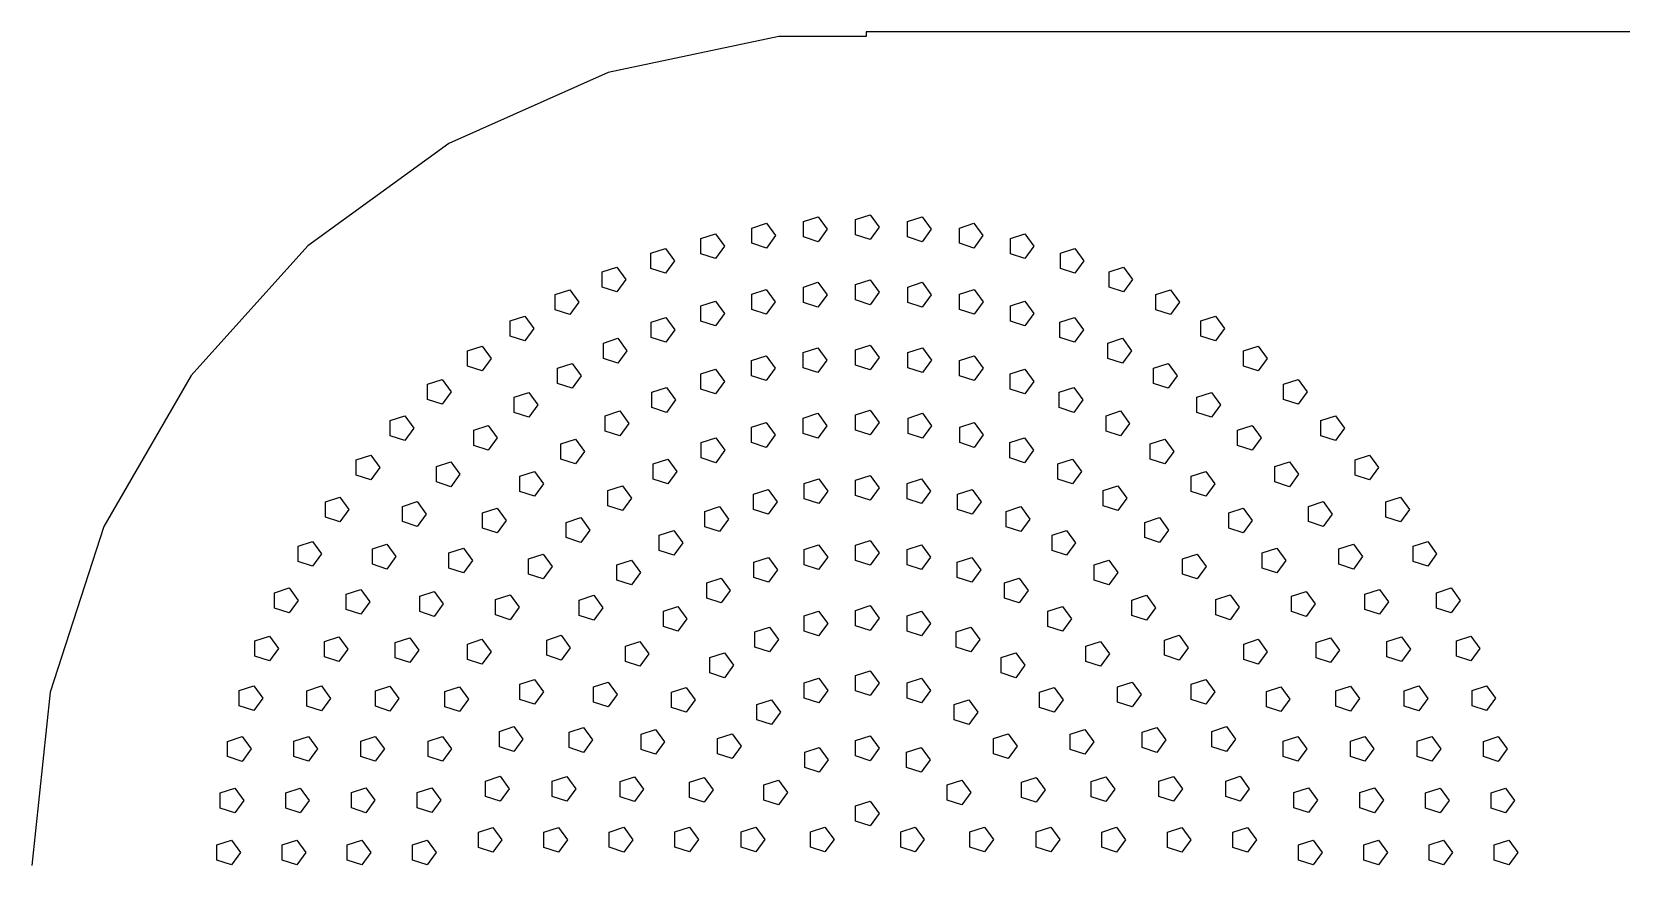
# Model space of a CAD drawing. Header units: metres. Extents: x -86 to 563, y 0 to 788.
# Drawn here: x 0 to 121.9, y 324 to 388 of the extents above; entities that cross this region are included whole.
import ezdxf

# ---------------------------------------------------------------- set-up
doc = ezdxf.new("R2010")
doc.units = ezdxf.units.M

msp = doc.modelspace()

# ---------------------------------------------------------------- linework, layer by layer
for p, q in [((267, 388), (64, 388)), ((64, 388), (64, 387.649)), ((57.3102, 387.649), (44.2229, 384.868)), ((64, 387.649), (57.3102, 387.649)), ((44.2229, 384.868), (32, 379.426)), ((32, 379.426), (21.1756, 371.561)), ((55.2297, 372.937), (56.3477, 373.3)), ((56.3477, 373.3), (57.0387, 372.349)), ((59.197, 373.425), (60.3151, 373.788)), ((59.197, 372.249), (59.197, 373.425)), ((60.3151, 373.788), (61.0061, 372.837)), ((63.191, 373.588), (64.309, 373.951)), ((63.191, 372.412), (63.191, 373.588)), ((64.309, 373.951), (65, 373)), ((67.1849, 373.425), (68.303, 373.788)), ((67.1849, 372.249), (67.1849, 373.425)), ((68.303, 373.788), (68.9939, 372.837)), ((71.1523, 372.937), (72.2703, 373.3)), ((72.2703, 373.3), (72.9613, 372.349)), ((51.3153, 372.127), (52.4333, 372.49)), ((51.3153, 370.951), (51.3153, 372.127)), ((52.4333, 372.49), (53.1243, 371.539)), ((55.2297, 371.761), (55.2297, 372.937)), ((57.0387, 372.349), (56.3477, 371.398)), ((60.3151, 371.886), (59.197, 372.249)), ((61.0061, 372.837), (60.3151, 371.886)), ((64.309, 372.049), (63.191, 372.412)), ((65, 373), (64.309, 372.049)), ((68.303, 371.886), (67.1849, 372.249)), ((68.9939, 372.837), (68.303, 371.886)), ((71.1523, 371.761), (71.1523, 372.937)), ((72.9613, 372.349), (72.2703, 371.398)), ((75.0667, 372.127), (76.1847, 372.49)), ((75.0667, 370.951), (75.0667, 372.127)), ((76.1847, 372.49), (76.8757, 371.539)), ((21.1756, 371.561), (12.2229, 361.618)), ((47.4799, 371.001), (48.5979, 371.364)), ((47.4799, 369.825), (47.4799, 371.001)), ((48.5979, 371.364), (49.2889, 370.413)), ((52.4333, 370.588), (51.3153, 370.951)), ((53.1243, 371.539), (52.4333, 370.588)), ((56.3477, 371.398), (55.2297, 371.761)), ((72.2703, 371.398), (71.1523, 371.761)), ((76.1847, 370.588), (75.0667, 370.951)), ((76.8757, 371.539), (76.1847, 370.588)), ((78.9021, 371.001), (80.0201, 371.364)), ((78.9021, 369.825), (78.9021, 371.001)), ((80.0201, 371.364), (80.7111, 370.413)), ((43.7491, 369.566), (44.8671, 369.929)), ((43.7491, 368.39), (43.7491, 369.566)), ((44.8671, 369.929), (45.5581, 368.978)), ((48.5979, 369.462), (47.4799, 369.825)), ((49.2889, 370.413), (48.5979, 369.462)), ((80.0201, 369.462), (78.9021, 369.825)), ((80.7111, 370.413), (80.0201, 369.462)), ((82.6329, 369.566), (83.7509, 369.929)), ((82.6329, 368.39), (82.6329, 369.566)), ((83.7509, 369.929), (84.4419, 368.978)), ((44.8671, 368.027), (43.7491, 368.39)), ((45.5581, 368.978), (44.8671, 368.027)), ((55.2219, 367.86), (56.3399, 368.223)), ((56.3399, 368.223), (57.0309, 367.272)), ((59.1898, 368.405), (60.3079, 368.769)), ((59.1898, 367.23), (59.1898, 368.405)), ((60.3079, 368.769), (60.9989, 367.818)), ((63.191, 368.588), (64.309, 368.951)), ((63.191, 367.412), (63.191, 368.588)), ((64.309, 368.951), (65, 368)), ((67.1921, 368.405), (68.3102, 368.769)), ((67.1921, 367.23), (67.1921, 368.405)), ((68.3102, 368.769), (69.0011, 367.818)), ((71.1601, 367.86), (72.2781, 368.223)), ((72.2781, 368.223), (72.9691, 367.272)), ((83.7509, 368.027), (82.6329, 368.39)), ((84.4419, 368.978), (83.7509, 368.027)), ((40.1477, 367.831), (41.2657, 368.195)), ((40.1477, 366.656), (40.1477, 367.831)), ((41.2657, 368.195), (41.9567, 367.244)), ((41.9567, 367.244), (41.2657, 366.292)), ((51.3199, 366.956), (52.438, 367.319)), ((52.438, 367.319), (53.129, 366.368)), ((55.2219, 366.685), (55.2219, 367.86)), ((57.0309, 367.272), (56.3399, 366.321)), ((60.3079, 366.867), (59.1898, 367.23)), ((60.9989, 367.818), (60.3079, 366.867)), ((64.309, 367.049), (63.191, 367.412)), ((65, 368), (64.309, 367.049)), ((68.3102, 366.867), (67.1921, 367.23)), ((69.0011, 367.818), (68.3102, 366.867)), ((71.1601, 366.685), (71.1601, 367.86)), ((72.9691, 367.272), (72.2781, 366.321)), ((75.062, 366.956), (76.1801, 367.319)), ((76.1801, 367.319), (76.871, 366.368)), ((86.2343, 367.831), (87.3523, 368.195)), ((86.2343, 366.656), (86.2343, 367.831)), ((87.3523, 368.195), (88.0433, 367.244)), ((88.0433, 367.244), (87.3523, 366.292)), ((36.6996, 365.809), (37.8176, 366.172)), ((36.6996, 364.634), (36.6996, 365.809)), ((37.8176, 366.172), (38.5086, 365.221)), ((41.2657, 366.292), (40.1477, 366.656)), ((47.5164, 365.701), (48.6344, 366.064)), ((48.6344, 366.064), (49.3254, 365.113)), ((51.3199, 365.781), (51.3199, 366.956)), ((52.438, 365.417), (51.3199, 365.781)), ((53.129, 366.368), (52.438, 365.417)), ((56.3399, 366.321), (55.2219, 366.685)), ((72.2781, 366.321), (71.1601, 366.685)), ((75.062, 365.781), (75.062, 366.956)), ((76.1801, 365.417), (75.062, 365.781)), ((76.871, 366.368), (76.1801, 365.417)), ((78.8656, 365.701), (79.9836, 366.064)), ((79.9836, 366.064), (80.6746, 365.113)), ((87.3523, 366.292), (86.2343, 366.656)), ((89.6824, 365.809), (90.8004, 366.172)), ((89.6824, 364.634), (89.6824, 365.809)), ((90.8004, 366.172), (91.4914, 365.221)), ((37.8176, 364.27), (36.6996, 364.634)), ((38.5086, 365.221), (37.8176, 364.27)), ((47.5164, 364.526), (47.5164, 365.701)), ((49.3254, 365.113), (48.6344, 364.162)), ((78.8656, 364.526), (78.8656, 365.701)), ((80.6746, 365.113), (79.9836, 364.162)), ((90.8004, 364.27), (89.6824, 364.634)), ((91.4914, 365.221), (90.8004, 364.27)), ((33.4278, 363.513), (34.5458, 363.876)), ((33.4278, 362.337), (33.4278, 363.513)), ((34.5458, 363.876), (35.2368, 362.925)), ((43.8427, 364.105), (44.9607, 364.469)), ((43.8427, 362.93), (43.8427, 364.105)), ((44.9607, 364.469), (45.6517, 363.518)), ((45.6517, 363.518), (44.9607, 362.567)), ((48.6344, 364.162), (47.5164, 364.526)), ((59.181, 363.381), (60.299, 363.744)), ((59.181, 362.206), (59.181, 363.381)), ((60.299, 363.744), (60.99, 362.793)), ((63.191, 363.588), (64.309, 363.951)), ((63.191, 362.412), (63.191, 363.588)), ((64.309, 363.951), (65, 363)), ((67.201, 363.381), (68.319, 363.744)), ((67.201, 362.206), (67.201, 363.381)), ((68.319, 363.744), (69.01, 362.793)), ((79.9836, 364.162), (78.8656, 364.526)), ((82.5393, 364.105), (83.6573, 364.469)), ((82.5393, 362.93), (82.5393, 364.105)), ((83.6573, 364.469), (84.3483, 363.518)), ((84.3483, 363.518), (83.6573, 362.567)), ((92.9542, 363.513), (94.0722, 363.876)), ((92.9542, 362.337), (92.9542, 363.513)), ((94.0722, 363.876), (94.7632, 362.925)), ((34.5458, 361.974), (33.4278, 362.337)), ((35.2368, 362.925), (34.5458, 361.974)), ((40.3293, 362.182), (41.4473, 362.546)), ((40.3293, 361.007), (40.3293, 362.182)), ((41.4473, 362.546), (42.1383, 361.594)), ((44.9607, 362.567), (43.8427, 362.93)), ((51.3305, 361.741), (52.4485, 362.104)), ((52.4485, 362.104), (53.1395, 361.153)), ((55.2135, 362.763), (56.3315, 363.126)), ((55.2135, 361.588), (55.2135, 362.763)), ((56.3315, 363.126), (57.0225, 362.175)), ((57.0225, 362.175), (56.3315, 361.224)), ((60.299, 361.842), (59.181, 362.206)), ((60.99, 362.793), (60.299, 361.842)), ((64.309, 362.049), (63.191, 362.412)), ((65, 363), (64.309, 362.049)), ((68.319, 361.842), (67.201, 362.206)), ((69.01, 362.793), (68.319, 361.842)), ((71.1685, 362.763), (72.2865, 363.126)), ((71.1685, 361.588), (71.1685, 362.763)), ((72.2865, 363.126), (72.9775, 362.175)), ((72.9775, 362.175), (72.2865, 361.224)), ((75.0515, 361.741), (76.1695, 362.104)), ((76.1695, 362.104), (76.8605, 361.153)), ((83.6573, 362.567), (82.5393, 362.93)), ((86.0527, 362.182), (87.1707, 362.546)), ((86.0527, 361.007), (86.0527, 362.182)), ((87.1707, 362.546), (87.8617, 361.594)), ((94.0722, 361.974), (92.9542, 362.337)), ((94.7632, 362.925), (94.0722, 361.974)), ((12.2229, 361.618), (5.5331, 350.031)), ((30.3541, 360.957), (31.4721, 361.321)), ((30.3541, 359.782), (30.3541, 360.957)), ((31.4721, 361.321), (32.1631, 360.369)), ((41.4473, 360.643), (40.3293, 361.007)), ((42.1383, 361.594), (41.4473, 360.643)), ((51.3305, 360.565), (51.3305, 361.741)), ((53.1395, 361.153), (52.4485, 360.202)), ((56.3315, 361.224), (55.2135, 361.588)), ((72.2865, 361.224), (71.1685, 361.588)), ((75.0515, 360.565), (75.0515, 361.741)), ((76.8605, 361.153), (76.1695, 360.202)), ((87.1707, 360.643), (86.0527, 361.007)), ((87.8617, 361.594), (87.1707, 360.643)), ((96.0279, 360.957), (97.1459, 361.321)), ((96.0279, 359.782), (96.0279, 360.957)), ((97.1459, 361.321), (97.8369, 360.369)), ((31.4721, 359.418), (30.3541, 359.782)), ((32.1631, 360.369), (31.4721, 359.418)), ((37.0054, 359.948), (38.1234, 360.311)), ((37.0054, 358.772), (37.0054, 359.948)), ((38.1234, 360.311), (38.8144, 359.36)), ((47.5733, 360.324), (48.6913, 360.687)), ((47.5733, 359.149), (47.5733, 360.324)), ((48.6913, 360.687), (49.3823, 359.736)), ((49.3823, 359.736), (48.6913, 358.785)), ((52.4485, 360.202), (51.3305, 360.565)), ((76.1695, 360.202), (75.0515, 360.565)), ((78.8087, 360.324), (79.9267, 360.687)), ((78.8087, 359.149), (78.8087, 360.324)), ((79.9267, 360.687), (80.6177, 359.736)), ((80.6177, 359.736), (79.9267, 358.785)), ((89.3766, 359.948), (90.4946, 360.311)), ((89.3766, 358.772), (89.3766, 359.948)), ((90.4946, 360.311), (91.1856, 359.36)), ((97.1459, 359.418), (96.0279, 359.782)), ((97.8369, 360.369), (97.1459, 359.418)), ((27.4989, 358.16), (28.6169, 358.523)), ((28.6169, 358.523), (29.3079, 357.572)), ((38.1234, 358.409), (37.0054, 358.772)), ((38.8144, 359.36), (38.1234, 358.409)), ((43.9816, 358.529), (45.0997, 358.892)), ((43.9816, 357.353), (43.9816, 358.529)), ((45.0997, 358.892), (45.7906, 357.941)), ((48.6913, 358.785), (47.5733, 359.149)), ((59.1697, 358.349), (60.2877, 358.712)), ((60.2877, 358.712), (60.9787, 357.761)), ((63.191, 358.588), (64.309, 358.951)), ((63.191, 357.412), (63.191, 358.588)), ((64.309, 358.951), (65, 358)), ((67.2123, 358.349), (68.3303, 358.712)), ((68.3303, 358.712), (69.0213, 357.761)), ((79.9267, 358.785), (78.8087, 359.149)), ((82.4003, 358.529), (83.5184, 358.892)), ((82.4003, 357.353), (82.4003, 358.529)), ((83.5184, 358.892), (84.2094, 357.941)), ((90.4946, 358.409), (89.3766, 358.772)), ((91.1856, 359.36), (90.4946, 358.409)), ((98.8831, 358.16), (100.001, 358.523)), ((100.001, 358.523), (100.692, 357.572)), ((27.4989, 356.984), (27.4989, 358.16)), ((29.3079, 357.572), (28.6169, 356.621)), ((33.8984, 357.42), (35.0165, 357.783)), ((33.8984, 356.244), (33.8984, 357.42)), ((35.0165, 357.783), (35.7074, 356.832)), ((45.0997, 356.99), (43.9816, 357.353)), ((45.7906, 357.941), (45.0997, 356.99)), ((55.2049, 357.637), (56.3229, 358)), ((55.2049, 356.461), (55.2049, 357.637)), ((56.3229, 358), (57.0139, 357.049)), ((59.1697, 357.174), (59.1697, 358.349)), ((60.9787, 357.761), (60.2877, 356.81)), ((64.309, 357.049), (63.191, 357.412)), ((65, 358), (64.309, 357.049)), ((67.2123, 357.174), (67.2123, 358.349)), ((69.0213, 357.761), (68.3303, 356.81)), ((71.1771, 357.637), (72.2951, 358)), ((71.1771, 356.461), (71.1771, 357.637)), ((72.2951, 358), (72.9861, 357.049)), ((83.5184, 356.99), (82.4003, 357.353)), ((84.2094, 357.941), (83.5184, 356.99)), ((92.4835, 357.42), (93.6016, 357.783)), ((92.4835, 356.244), (92.4835, 357.42)), ((93.6016, 357.783), (94.2926, 356.832)), ((98.8831, 356.984), (98.8831, 358.16)), ((100.692, 357.572), (100.001, 356.621)), ((28.6169, 356.621), (27.4989, 356.984)), ((35.0165, 355.881), (33.8984, 356.244)), ((35.7074, 356.832), (35.0165, 355.881)), ((40.5936, 356.374), (41.7116, 356.737)), ((40.5936, 355.198), (40.5936, 356.374)), ((41.7116, 356.737), (42.4026, 355.786)), ((51.3521, 356.46), (52.4702, 356.823)), ((51.3521, 355.284), (51.3521, 356.46)), ((52.4702, 356.823), (53.1611, 355.872)), ((56.3229, 356.098), (55.2049, 356.461)), ((57.0139, 357.049), (56.3229, 356.098)), ((60.2877, 356.81), (59.1697, 357.174)), ((68.3303, 356.81), (67.2123, 357.174)), ((72.2951, 356.098), (71.1771, 356.461)), ((72.9861, 357.049), (72.2951, 356.098)), ((75.0298, 356.46), (76.1479, 356.823)), ((75.0298, 355.284), (75.0298, 356.46)), ((76.1479, 356.823), (76.8389, 355.872)), ((85.7884, 356.374), (86.9064, 356.737)), ((85.7884, 355.198), (85.7884, 356.374)), ((86.9064, 356.737), (87.5974, 355.786)), ((93.6016, 355.881), (92.4835, 356.244)), ((94.2926, 356.832), (93.6016, 355.881)), ((100.001, 356.621), (98.8831, 356.984)), ((24.8812, 355.139), (25.9993, 355.502)), ((24.8812, 353.963), (24.8812, 355.139)), ((25.9993, 355.502), (26.6903, 354.551)), ((31.0342, 354.62), (32.1522, 354.983)), ((32.1522, 354.983), (32.8432, 354.032)), ((41.7116, 354.835), (40.5936, 355.198)), ((42.4026, 355.786), (41.7116, 354.835)), ((47.6656, 354.836), (48.7836, 355.199)), ((47.6656, 353.661), (47.6656, 354.836)), ((48.7836, 355.199), (49.4746, 354.248)), ((52.4702, 354.921), (51.3521, 355.284)), ((53.1611, 355.872), (52.4702, 354.921)), ((76.1479, 354.921), (75.0298, 355.284)), ((76.8389, 355.872), (76.1479, 354.921)), ((78.7164, 354.836), (79.8344, 355.199)), ((78.7164, 353.661), (78.7164, 354.836)), ((79.8344, 355.199), (80.5254, 354.248)), ((86.9064, 354.835), (85.7884, 355.198)), ((87.5974, 355.786), (86.9064, 354.835)), ((95.3478, 354.62), (96.4658, 354.983)), ((96.4658, 354.983), (97.1568, 354.032)), ((101.501, 355.139), (102.619, 355.502)), ((101.501, 353.963), (101.501, 355.139)), ((102.619, 355.502), (103.31, 354.551)), ((25.9993, 353.6), (24.8812, 353.963)), ((26.6903, 354.551), (25.9993, 353.6)), ((31.0342, 353.445), (31.0342, 354.62)), ((32.8432, 354.032), (32.1522, 353.081)), ((37.4451, 353.882), (38.5631, 354.245)), ((37.4451, 352.706), (37.4451, 353.882)), ((38.5631, 354.245), (39.2541, 353.294)), ((48.7836, 353.297), (47.6656, 353.661)), ((49.4746, 354.248), (48.7836, 353.297)), ((59.2422, 353.318), (60.3602, 353.681)), ((60.3602, 353.681), (61.0512, 352.73)), ((63.191, 353.588), (64.309, 353.951)), ((63.191, 352.412), (63.191, 353.588)), ((64.309, 353.951), (65, 353)), ((67.1398, 353.318), (68.2578, 353.681)), ((68.2578, 353.681), (68.9488, 352.73)), ((79.8344, 353.297), (78.7164, 353.661)), ((80.5254, 354.248), (79.8344, 353.297)), ((88.9369, 353.882), (90.0549, 354.245)), ((88.9369, 352.706), (88.9369, 353.882)), ((90.0549, 354.245), (90.7459, 353.294)), ((95.3478, 353.445), (95.3478, 354.62)), ((97.1568, 354.032), (96.4658, 353.081)), ((102.619, 353.6), (101.501, 353.963)), ((103.31, 354.551), (102.619, 353.6)), ((32.1522, 353.081), (31.0342, 353.445)), ((38.5631, 352.343), (37.4451, 352.706)), ((39.2541, 353.294), (38.5631, 352.343)), ((44.197, 352.788), (45.315, 353.151)), ((44.197, 351.612), (44.197, 352.788)), ((45.315, 353.151), (46.006, 352.2)), ((55.3669, 352.512), (56.4849, 352.876)), ((55.3669, 351.337), (55.3669, 352.512)), ((56.4849, 352.876), (57.1759, 351.925)), ((59.2422, 352.142), (59.2422, 353.318)), ((61.0512, 352.73), (60.3602, 351.779)), ((64.309, 352.049), (63.191, 352.412)), ((65, 353), (64.309, 352.049)), ((67.1398, 352.142), (67.1398, 353.318)), ((68.9488, 352.73), (68.2578, 351.779)), ((71.0151, 352.512), (72.1331, 352.876)), ((71.0151, 351.337), (71.0151, 352.512)), ((72.1331, 352.876), (72.8241, 351.925)), ((82.185, 352.788), (83.303, 353.151)), ((82.185, 351.612), (82.185, 352.788)), ((83.303, 353.151), (83.994, 352.2)), ((90.0549, 352.343), (88.9369, 352.706)), ((90.7459, 353.294), (90.0549, 352.343)), ((96.4658, 353.081), (95.3478, 353.445)), ((22.5185, 351.915), (23.6366, 352.278)), ((22.5185, 350.739), (22.5185, 351.915)), ((23.6366, 352.278), (24.3275, 351.327)), ((24.3275, 351.327), (23.6366, 350.376)), ((28.4364, 351.572), (29.5545, 351.935)), ((28.4364, 350.396), (28.4364, 351.572)), ((29.5545, 351.935), (30.2455, 350.984)), ((34.5695, 351.079), (35.6875, 351.443)), ((35.6875, 351.443), (36.3785, 350.492)), ((45.315, 351.249), (44.197, 351.612)), ((46.006, 352.2), (45.315, 351.249)), ((51.6374, 351.187), (52.7554, 351.55)), ((51.6374, 350.011), (51.6374, 351.187)), ((52.7554, 351.55), (53.4464, 350.599)), ((56.4849, 350.974), (55.3669, 351.337)), ((57.1759, 351.925), (56.4849, 350.974)), ((60.3602, 351.779), (59.2422, 352.142)), ((68.2578, 351.779), (67.1398, 352.142)), ((72.1331, 350.974), (71.0151, 351.337)), ((72.8241, 351.925), (72.1331, 350.974)), ((74.7446, 351.187), (75.8626, 351.55)), ((74.7446, 350.011), (74.7446, 351.187)), ((75.8626, 351.55), (76.5536, 350.599)), ((83.303, 351.249), (82.185, 351.612)), ((83.994, 352.2), (83.303, 351.249)), ((91.8125, 351.079), (92.9305, 351.443)), ((92.9305, 351.443), (93.6215, 350.492)), ((97.9455, 351.572), (99.0636, 351.935)), ((97.9455, 350.396), (97.9455, 351.572)), ((99.0636, 351.935), (99.7545, 350.984)), ((103.863, 351.915), (104.981, 352.278)), ((103.863, 350.739), (103.863, 351.915)), ((104.981, 352.278), (105.672, 351.327)), ((105.672, 351.327), (104.981, 350.376)), ((5.5331, 350.031), (1.3986, 337.306)), ((23.6366, 350.376), (22.5185, 350.739)), ((29.5545, 350.033), (28.4364, 350.396)), ((30.2455, 350.984), (29.5545, 350.033)), ((34.5695, 349.904), (34.5695, 351.079)), ((36.3785, 350.492), (35.6875, 349.541)), ((40.995, 350.343), (42.1131, 350.706)), ((40.995, 349.168), (40.995, 350.343)), ((42.1131, 350.706), (42.8041, 349.755)), ((52.7554, 349.648), (51.6374, 350.011)), ((53.4464, 350.599), (52.7554, 349.648)), ((75.8626, 349.648), (74.7446, 350.011)), ((76.5536, 350.599), (75.8626, 349.648)), ((85.3869, 350.343), (86.505, 350.706)), ((85.3869, 349.168), (85.3869, 350.343)), ((86.505, 350.706), (87.1959, 349.755)), ((91.8125, 349.904), (91.8125, 351.079)), ((93.6215, 350.492), (92.9305, 349.541)), ((99.0636, 350.033), (97.9455, 350.396)), ((99.7545, 350.984), (99.0636, 350.033)), ((104.981, 350.376), (103.863, 350.739)), ((20.4265, 348.508), (21.5445, 348.872)), ((21.5445, 348.872), (22.2355, 347.921)), ((35.6875, 349.541), (34.5695, 349.904)), ((42.1131, 348.804), (40.995, 349.168)), ((42.8041, 349.755), (42.1131, 348.804)), ((48.1231, 349.366), (49.2411, 349.729)), ((48.1231, 348.19), (48.1231, 349.366)), ((49.2411, 349.729), (49.9321, 348.778)), ((49.9321, 348.778), (49.2411, 347.827)), ((63.191, 348.588), (64.309, 348.951)), ((64.309, 348.951), (65, 348)), ((78.2589, 349.366), (79.3769, 349.729)), ((78.2589, 348.19), (78.2589, 349.366)), ((79.3769, 349.729), (80.0679, 348.778)), ((80.0679, 348.778), (79.3769, 347.827)), ((86.505, 348.804), (85.3869, 349.168)), ((87.1959, 349.755), (86.505, 348.804)), ((92.9305, 349.541), (91.8125, 349.904)), ((105.955, 348.508), (107.074, 348.872)), ((107.074, 348.872), (107.764, 347.921)), ((20.4265, 347.333), (20.4265, 348.508)), ((22.2355, 347.921), (21.5445, 346.97)), ((26.1267, 348.299), (27.2447, 348.663)), ((26.1267, 347.124), (26.1267, 348.299)), ((27.2447, 348.663), (27.9357, 347.712)), ((27.9357, 347.712), (27.2447, 346.76)), ((31.9973, 347.996), (33.1153, 348.359)), ((31.9973, 346.821), (31.9973, 347.996)), ((33.1153, 348.359), (33.8063, 347.408)), ((38.1047, 347.537), (39.2227, 347.9)), ((38.1047, 346.362), (38.1047, 347.537)), ((39.2227, 347.9), (39.9137, 346.949)), ((49.2411, 347.827), (48.1231, 348.19)), ((55.3982, 347.287), (56.5162, 347.651)), ((56.5162, 347.651), (57.2072, 346.7)), ((59.2407, 348.26), (60.3587, 348.624)), ((59.2407, 347.085), (59.2407, 348.26)), ((60.3587, 348.624), (61.0497, 347.673)), ((61.0497, 347.673), (60.3587, 346.722)), ((63.191, 347.412), (63.191, 348.588)), ((65, 348), (64.309, 347.049)), ((67.1413, 348.26), (68.2593, 348.624)), ((67.1413, 347.085), (67.1413, 348.26)), ((68.2593, 348.624), (68.9503, 347.673)), ((68.9503, 347.673), (68.2593, 346.722)), ((70.9838, 347.287), (72.1018, 347.651)), ((72.1018, 347.651), (72.7928, 346.7)), ((79.3769, 347.827), (78.2589, 348.19)), ((88.2773, 347.537), (89.3953, 347.9)), ((88.2773, 346.362), (88.2773, 347.537)), ((89.3953, 347.9), (90.0863, 346.949)), ((94.3847, 347.996), (95.5027, 348.359)), ((94.3847, 346.821), (94.3847, 347.996)), ((95.5027, 348.359), (96.1937, 347.408)), ((100.255, 348.299), (101.373, 348.663)), ((100.255, 347.124), (100.255, 348.299)), ((101.373, 348.663), (102.064, 347.712)), ((102.064, 347.712), (101.373, 346.76)), ((105.955, 347.333), (105.955, 348.508)), ((107.764, 347.921), (107.074, 346.97)), ((21.5445, 346.97), (20.4265, 347.333)), ((27.2447, 346.76), (26.1267, 347.124)), ((33.1153, 346.457), (31.9973, 346.821)), ((33.8063, 347.408), (33.1153, 346.457)), ((39.2227, 345.998), (38.1047, 346.362)), ((39.9137, 346.949), (39.2227, 345.998)), ((44.8894, 347.083), (46.0075, 347.447)), ((44.8894, 345.908), (44.8894, 347.083)), ((46.0075, 347.447), (46.6985, 346.496)), ((46.6985, 346.496), (46.0075, 345.545)), ((55.3982, 346.112), (55.3982, 347.287)), ((57.2072, 346.7), (56.5162, 345.749)), ((60.3587, 346.722), (59.2407, 347.085)), ((64.309, 347.049), (63.191, 347.412)), ((68.2593, 346.722), (67.1413, 347.085)), ((70.9838, 346.112), (70.9838, 347.287)), ((72.7928, 346.7), (72.1018, 345.749)), ((81.4925, 347.083), (82.6106, 347.447)), ((81.4925, 345.908), (81.4925, 347.083)), ((82.6106, 347.447), (83.3015, 346.496)), ((83.3015, 346.496), (82.6106, 345.545)), ((89.3953, 345.998), (88.2773, 346.362)), ((90.0863, 346.949), (89.3953, 345.998)), ((95.5027, 346.457), (94.3847, 346.821)), ((96.1937, 347.408), (95.5027, 346.457)), ((101.373, 346.76), (100.255, 347.124)), ((107.074, 346.97), (105.955, 347.333)), ((18.619, 344.943), (19.7371, 345.306)), ((19.7371, 345.306), (20.428, 344.355)), ((24.124, 344.831), (25.2421, 345.194)), ((25.2421, 345.194), (25.9331, 344.243)), ((46.0075, 345.545), (44.8894, 345.908)), ((51.7682, 345.695), (52.8863, 346.058)), ((51.7682, 344.52), (51.7682, 345.695)), ((52.8863, 346.058), (53.5773, 345.107)), ((53.5773, 345.107), (52.8863, 344.156)), ((56.5162, 345.749), (55.3982, 346.112)), ((72.1018, 345.749), (70.9838, 346.112)), ((74.6137, 345.695), (75.7318, 346.058)), ((74.6137, 344.52), (74.6137, 345.695)), ((75.7318, 346.058), (76.4227, 345.107)), ((76.4227, 345.107), (75.7318, 344.156)), ((82.6106, 345.545), (81.4925, 345.908)), ((102.258, 344.831), (103.376, 345.194)), ((103.376, 345.194), (104.067, 344.243)), ((107.763, 344.943), (108.881, 345.306)), ((108.881, 345.306), (109.572, 344.355)), ((18.619, 343.768), (18.619, 344.943)), ((20.428, 344.355), (19.7371, 343.404)), ((24.124, 343.655), (24.124, 344.831)), ((25.9331, 344.243), (25.2421, 343.292)), ((29.7557, 344.665), (30.8737, 345.028)), ((29.7557, 343.489), (29.7557, 344.665)), ((30.8737, 345.028), (31.5647, 344.077)), ((31.5647, 344.077), (30.8737, 343.126)), ((35.5664, 344.409), (36.6845, 344.772)), ((35.5664, 343.234), (35.5664, 344.409)), ((36.6845, 344.772), (37.3755, 343.821)), ((37.3755, 343.821), (36.6845, 342.87)), ((41.9967, 344.382), (43.1148, 344.745)), ((41.9967, 343.206), (41.9967, 344.382)), ((43.1148, 344.745), (43.8058, 343.794)), ((48.4499, 343.527), (49.5679, 343.89)), ((49.5679, 343.89), (50.2589, 342.939)), ((52.8863, 344.156), (51.7682, 344.52)), ((63.191, 343.588), (64.309, 343.951)), ((64.309, 343.951), (65, 343)), ((75.7318, 344.156), (74.6137, 344.52)), ((77.9321, 343.527), (79.0501, 343.89)), ((79.0501, 343.89), (79.7411, 342.939)), ((84.3852, 344.382), (85.5033, 344.745)), ((84.3852, 343.206), (84.3852, 344.382)), ((85.5033, 344.745), (86.1942, 343.794)), ((90.8155, 344.409), (91.9336, 344.772)), ((90.8155, 343.234), (90.8155, 344.409)), ((91.9336, 344.772), (92.6245, 343.821)), ((92.6245, 343.821), (91.9336, 342.87)), ((96.6263, 344.665), (97.7443, 345.028)), ((96.6263, 343.489), (96.6263, 344.665)), ((97.7443, 345.028), (98.4353, 344.077)), ((98.4353, 344.077), (97.7443, 343.126)), ((102.258, 343.655), (102.258, 344.831)), ((104.067, 344.243), (103.376, 343.292)), ((107.763, 343.768), (107.763, 344.943)), ((109.572, 344.355), (108.881, 343.404)), ((19.7371, 343.404), (18.619, 343.768)), ((25.2421, 343.292), (24.124, 343.655)), ((30.8737, 343.126), (29.7557, 343.489)), ((36.6845, 342.87), (35.5664, 343.234)), ((43.1148, 342.843), (41.9967, 343.206)), ((43.8058, 343.794), (43.1148, 342.843)), ((48.4499, 342.352), (48.4499, 343.527)), ((50.2589, 342.939), (49.5679, 341.988)), ((59.2407, 343.173), (60.3587, 343.536)), ((59.2407, 341.997), (59.2407, 343.173)), ((60.3587, 343.536), (61.0497, 342.585)), ((63.191, 342.412), (63.191, 343.588)), ((65, 343), (64.309, 342.049)), ((67.1413, 343.173), (68.2593, 343.536)), ((67.1413, 341.997), (67.1413, 343.173)), ((68.2593, 343.536), (68.9503, 342.585)), ((77.9321, 342.352), (77.9321, 343.527)), ((79.7411, 342.939), (79.0501, 341.988)), ((85.5033, 342.843), (84.3852, 343.206)), ((86.1942, 343.794), (85.5033, 342.843)), ((91.9336, 342.87), (90.8155, 343.234)), ((97.7443, 343.126), (96.6263, 343.489)), ((103.376, 343.292), (102.258, 343.655)), ((108.881, 343.404), (107.763, 343.768)), ((17.1082, 341.242), (18.2262, 341.606)), ((18.2262, 341.606), (18.9172, 340.655)), ((22.4451, 341.194), (23.5632, 341.557)), ((23.5632, 341.557), (24.2541, 340.606)), ((27.8686, 341.12), (28.9866, 341.484)), ((28.9866, 341.484), (29.6776, 340.533)), ((39.4989, 341.312), (40.6169, 341.675)), ((40.6169, 341.675), (41.3079, 340.724)), ((49.5679, 341.988), (48.4499, 342.352)), ((55.463, 341.945), (56.581, 342.308)), ((55.463, 340.77), (55.463, 341.945)), ((56.581, 342.308), (57.272, 341.357)), ((60.3587, 341.634), (59.2407, 341.997)), ((61.0497, 342.585), (60.3587, 341.634)), ((64.309, 342.049), (63.191, 342.412)), ((68.2593, 341.634), (67.1413, 341.997)), ((68.9503, 342.585), (68.2593, 341.634)), ((70.919, 341.945), (72.037, 342.308)), ((70.919, 340.77), (70.919, 341.945)), ((72.037, 342.308), (72.728, 341.357)), ((79.0501, 341.988), (77.9321, 342.352)), ((86.8831, 341.312), (88.0011, 341.675)), ((88.0011, 341.675), (88.6921, 340.724)), ((98.5134, 341.12), (99.6314, 341.484)), ((99.6314, 341.484), (100.322, 340.533)), ((103.937, 341.194), (105.055, 341.557)), ((105.055, 341.557), (105.746, 340.606)), ((109.274, 341.242), (110.392, 341.606)), ((110.392, 341.606), (111.083, 340.655)), ((17.1082, 340.067), (17.1082, 341.242)), ((18.9172, 340.655), (18.2262, 339.704)), ((22.4451, 340.019), (22.4451, 341.194)), ((24.2541, 340.606), (23.5632, 339.655)), ((27.8686, 339.945), (27.8686, 341.12)), ((29.6776, 340.533), (28.9866, 339.582)), ((33.416, 341.003), (34.534, 341.366)), ((33.416, 339.827), (33.416, 341.003)), ((34.534, 341.366), (35.225, 340.415)), ((35.225, 340.415), (34.534, 339.464)), ((39.4989, 340.136), (39.4989, 341.312)), ((41.3079, 340.724), (40.6169, 339.773)), ((45.5336, 340.843), (46.6517, 341.206)), ((45.5336, 339.667), (45.5336, 340.843)), ((46.6517, 341.206), (47.3426, 340.255)), ((47.3426, 340.255), (46.6517, 339.304)), ((52.0231, 339.959), (53.1411, 340.322)), ((53.1411, 340.322), (53.8321, 339.371)), ((56.581, 340.406), (55.463, 340.77)), ((57.272, 341.357), (56.581, 340.406)), ((72.037, 340.406), (70.919, 340.77)), ((72.728, 341.357), (72.037, 340.406)), ((74.3589, 339.959), (75.4769, 340.322)), ((75.4769, 340.322), (76.1679, 339.371)), ((80.8483, 340.843), (81.9664, 341.206)), ((80.8483, 339.667), (80.8483, 340.843)), ((81.9664, 341.206), (82.6574, 340.255)), ((82.6574, 340.255), (81.9664, 339.304)), ((86.8831, 340.136), (86.8831, 341.312)), ((88.6921, 340.724), (88.0011, 339.773)), ((92.966, 341.003), (94.084, 341.366)), ((92.966, 339.827), (92.966, 341.003)), ((94.084, 341.366), (94.775, 340.415)), ((94.775, 340.415), (94.084, 339.464)), ((98.5134, 339.945), (98.5134, 341.12)), ((100.322, 340.533), (99.6314, 339.582)), ((103.937, 340.019), (103.937, 341.194)), ((105.746, 340.606), (105.055, 339.655)), ((109.274, 340.067), (109.274, 341.242)), ((111.083, 340.655), (110.392, 339.704)), ((18.2262, 339.704), (17.1082, 340.067)), ((23.5632, 339.655), (22.4451, 340.019)), ((28.9866, 339.582), (27.8686, 339.945)), ((34.534, 339.464), (33.416, 339.827)), ((40.6169, 339.773), (39.4989, 340.136)), ((46.6517, 339.304), (45.5336, 339.667)), ((52.0231, 338.784), (52.0231, 339.959)), ((53.8321, 339.371), (53.1411, 338.42)), ((63.191, 338.588), (64.309, 338.951)), ((64.309, 338.951), (65, 338)), ((74.3589, 338.784), (74.3589, 339.959)), ((76.1679, 339.371), (75.4769, 338.42)), ((81.9664, 339.304), (80.8483, 339.667)), ((88.0011, 339.773), (86.8831, 340.136)), ((94.084, 339.464), (92.966, 339.827)), ((99.6314, 339.582), (98.5134, 339.945)), ((105.055, 339.655), (103.937, 340.019)), ((110.392, 339.704), (109.274, 340.067)), ((15.904, 337.431), (17.022, 337.794)), ((17.022, 337.794), (17.713, 336.843)), ((21.1038, 337.42), (22.2219, 337.783)), ((22.2219, 337.783), (22.9128, 336.832)), ((26.3559, 337.401), (27.4739, 337.764)), ((27.4739, 337.764), (28.1649, 336.813)), ((31.6835, 337.366), (32.8016, 337.729)), ((32.8016, 337.729), (33.4926, 336.778)), ((37.4423, 337.93), (38.5603, 338.293)), ((37.4423, 336.754), (37.4423, 337.93)), ((38.5603, 338.293), (39.2513, 337.342)), ((43.099, 337.715), (44.217, 338.078)), ((44.217, 338.078), (44.908, 337.127)), ((53.1411, 338.42), (52.0231, 338.784)), ((59.2467, 338.021), (60.3648, 338.384)), ((59.2467, 336.845), (59.2467, 338.021)), ((60.3648, 338.384), (61.0558, 337.433)), ((63.191, 337.412), (63.191, 338.588)), ((65, 338), (64.309, 337.049)), ((67.1352, 338.021), (68.2533, 338.384)), ((67.1352, 336.845), (67.1352, 338.021)), ((68.2533, 338.384), (68.9442, 337.433)), ((75.4769, 338.42), (74.3589, 338.784)), ((83.283, 337.715), (84.401, 338.078)), ((84.401, 338.078), (85.092, 337.127)), ((88.9397, 337.93), (90.0577, 338.293)), ((88.9397, 336.754), (88.9397, 337.93)), ((90.0577, 338.293), (90.7487, 337.342)), ((94.6984, 337.366), (95.8165, 337.729)), ((95.8165, 337.729), (96.5074, 336.778)), ((100.026, 337.401), (101.144, 337.764)), ((101.144, 337.764), (101.835, 336.813)), ((105.278, 337.42), (106.396, 337.783)), ((106.396, 337.783), (107.087, 336.832)), ((110.478, 337.431), (111.596, 337.794)), ((111.596, 337.794), (112.287, 336.843)), ((1.3986, 337.306), (0, 324)), ((15.904, 336.255), (15.904, 337.431)), ((17.713, 336.843), (17.022, 335.892)), ((21.1038, 336.245), (21.1038, 337.42)), ((22.9128, 336.832), (22.2219, 335.881)), ((26.3559, 336.225), (26.3559, 337.401)), ((28.1649, 336.813), (27.4739, 335.862)), ((31.6835, 336.19), (31.6835, 337.366)), ((33.4926, 336.778), (32.8016, 335.827)), ((38.5603, 336.391), (37.4423, 336.754)), ((39.2513, 337.342), (38.5603, 336.391)), ((43.099, 336.539), (43.099, 337.715)), ((44.217, 336.176), (43.099, 336.539)), ((44.908, 337.127), (44.217, 336.176)), ((49.0712, 337.301), (50.1893, 337.665)), ((49.0712, 336.126), (49.0712, 337.301)), ((50.1893, 337.665), (50.8802, 336.713)), ((50.8802, 336.713), (50.1893, 335.762)), ((55.622, 336.365), (56.7401, 336.729)), ((56.7401, 336.729), (57.431, 335.778)), ((60.3648, 336.482), (59.2467, 336.845)), ((61.0558, 337.433), (60.3648, 336.482)), ((64.309, 337.049), (63.191, 337.412)), ((68.2533, 336.482), (67.1352, 336.845)), ((68.9442, 337.433), (68.2533, 336.482)), ((70.7599, 336.365), (71.878, 336.729)), ((71.878, 336.729), (72.569, 335.778)), ((77.3107, 337.301), (78.4288, 337.665)), ((77.3107, 336.126), (77.3107, 337.301)), ((78.4288, 337.665), (79.1198, 336.713)), ((79.1198, 336.713), (78.4288, 335.762)), ((83.283, 336.539), (83.283, 337.715)), ((84.401, 336.176), (83.283, 336.539)), ((85.092, 337.127), (84.401, 336.176)), ((90.0577, 336.391), (88.9397, 336.754)), ((90.7487, 337.342), (90.0577, 336.391)), ((94.6984, 336.19), (94.6984, 337.366)), ((96.5074, 336.778), (95.8165, 335.827)), ((100.026, 336.225), (100.026, 337.401)), ((101.835, 336.813), (101.144, 335.862)), ((105.278, 336.245), (105.278, 337.42)), ((107.087, 336.832), (106.396, 335.881)), ((110.478, 336.255), (110.478, 337.431)), ((112.287, 336.843), (111.596, 335.892)), ((17.022, 335.892), (15.904, 336.255)), ((22.2219, 335.881), (21.1038, 336.245)), ((27.4739, 335.862), (26.3559, 336.225)), ((32.8016, 335.827), (31.6835, 336.19)), ((50.1893, 335.762), (49.0712, 336.126)), ((55.622, 335.19), (55.622, 336.365)), ((57.431, 335.778), (56.7401, 334.826)), ((70.7599, 335.19), (70.7599, 336.365)), ((72.569, 335.778), (71.878, 334.826)), ((78.4288, 335.762), (77.3107, 336.126)), ((95.8165, 335.827), (94.6984, 336.19)), ((101.144, 335.862), (100.026, 336.225)), ((106.396, 335.881), (105.278, 336.245)), ((111.596, 335.892), (110.478, 336.255)), ((35.8654, 334.299), (36.9835, 334.663)), ((35.8654, 333.124), (35.8654, 334.299)), ((36.9835, 334.663), (37.6744, 333.712)), ((41.2124, 334.228), (42.3305, 334.592)), ((41.2124, 333.053), (41.2124, 334.228)), ((42.3305, 334.592), (43.0215, 333.641)), ((46.7365, 334.088), (47.8545, 334.451)), ((46.7365, 332.912), (46.7365, 334.088)), ((47.8545, 334.451), (48.5455, 333.5)), ((52.6105, 333.756), (53.7285, 334.119)), ((53.7285, 334.119), (54.4195, 333.168)), ((56.7401, 334.826), (55.622, 335.19)), ((71.878, 334.826), (70.7599, 335.19)), ((73.7715, 333.756), (74.8895, 334.119)), ((74.8895, 334.119), (75.5805, 333.168)), ((79.6455, 334.088), (80.7635, 334.451)), ((79.6455, 332.912), (79.6455, 334.088)), ((80.7635, 334.451), (81.4545, 333.5)), ((85.1695, 334.228), (86.2876, 334.592)), ((85.1695, 333.053), (85.1695, 334.228)), ((86.2876, 334.592), (86.9785, 333.641)), ((90.5165, 334.299), (91.6346, 334.663)), ((90.5165, 333.124), (90.5165, 334.299)), ((91.6346, 334.663), (92.3256, 333.712)), ((15.0145, 333.534), (16.1326, 333.897)), ((15.0145, 332.358), (15.0145, 333.534)), ((16.1326, 333.897), (16.8236, 332.946)), ((16.8236, 332.946), (16.1326, 331.995)), ((20.1113, 333.54), (21.2293, 333.903)), ((20.1113, 332.364), (20.1113, 333.54)), ((21.2293, 333.903), (21.9203, 332.952)), ((21.9203, 332.952), (21.2293, 332.001)), ((25.2337, 333.546), (26.3517, 333.909)), ((25.2337, 332.37), (25.2337, 333.546)), ((26.3517, 333.909), (27.0427, 332.958)), ((27.0427, 332.958), (26.3517, 332.007)), ((30.3934, 333.55), (31.5114, 333.913)), ((30.3934, 332.374), (30.3934, 333.55)), ((31.5114, 333.913), (32.2024, 332.962)), ((32.2024, 332.962), (31.5114, 332.011)), ((36.9835, 332.76), (35.8654, 333.124)), ((37.6744, 333.712), (36.9835, 332.76)), ((42.3305, 332.69), (41.2124, 333.053)), ((43.0215, 333.641), (42.3305, 332.69)), ((47.8545, 332.549), (46.7365, 332.912)), ((48.5455, 333.5), (47.8545, 332.549)), ((52.6105, 332.58), (52.6105, 333.756)), ((54.4195, 333.168), (53.7285, 332.217)), ((59.286, 332.697), (60.4041, 333.06)), ((60.4041, 333.06), (61.095, 332.109)), ((63.191, 333.588), (64.309, 333.951)), ((63.191, 332.412), (63.191, 333.588)), ((64.309, 333.951), (65, 333)), ((65, 333), (64.309, 332.049)), ((67.0959, 332.697), (68.214, 333.06)), ((68.214, 333.06), (68.905, 332.109)), ((73.7715, 332.58), (73.7715, 333.756)), ((75.5805, 333.168), (74.8895, 332.217)), ((80.7635, 332.549), (79.6455, 332.912)), ((81.4545, 333.5), (80.7635, 332.549)), ((86.2876, 332.69), (85.1695, 333.053)), ((86.9785, 333.641), (86.2876, 332.69)), ((91.6346, 332.76), (90.5165, 333.124)), ((92.3256, 333.712), (91.6346, 332.76)), ((95.9886, 333.55), (97.1066, 333.913)), ((95.9886, 332.374), (95.9886, 333.55)), ((97.1066, 333.913), (97.7976, 332.962)), ((97.7976, 332.962), (97.1066, 332.011)), ((101.148, 333.546), (102.266, 333.909)), ((101.148, 332.37), (101.148, 333.546)), ((102.266, 333.909), (102.957, 332.958)), ((102.957, 332.958), (102.266, 332.007)), ((106.271, 333.54), (107.389, 333.903)), ((106.271, 332.364), (106.271, 333.54)), ((107.389, 333.903), (108.08, 332.952)), ((108.08, 332.952), (107.389, 332.001)), ((111.367, 333.534), (112.485, 333.897)), ((111.367, 332.358), (111.367, 333.534)), ((112.485, 333.897), (113.176, 332.946)), ((113.176, 332.946), (112.485, 331.995)), ((16.1326, 331.995), (15.0145, 332.358)), ((21.2293, 332.001), (20.1113, 332.364)), ((26.3517, 332.007), (25.2337, 332.37)), ((31.5114, 332.011), (30.3934, 332.374)), ((53.7285, 332.217), (52.6105, 332.58)), ((59.286, 331.521), (59.286, 332.697)), ((61.095, 332.109), (60.4041, 331.158)), ((64.309, 332.049), (63.191, 332.412)), ((67.0959, 331.521), (67.0959, 332.697)), ((68.905, 332.109), (68.214, 331.158)), ((74.8895, 332.217), (73.7715, 332.58)), ((97.1066, 332.011), (95.9886, 332.374)), ((102.266, 332.007), (101.148, 332.37)), ((107.389, 332.001), (106.271, 332.364)), ((112.485, 331.995), (111.367, 332.358)), ((34.7975, 330.488), (35.9156, 330.851)), ((34.7975, 329.312), (34.7975, 330.488)), ((35.9156, 330.851), (36.6066, 329.9)), ((39.9254, 330.479), (41.0434, 330.843)), ((39.9254, 329.304), (39.9254, 330.479)), ((41.0434, 330.843), (41.7344, 329.892)), ((45.1209, 330.459), (46.239, 330.822)), ((45.1209, 329.284), (45.1209, 330.459)), ((46.239, 330.822), (46.9299, 329.871)), ((50.4561, 330.404), (51.5742, 330.767)), ((50.4561, 329.228), (50.4561, 330.404)), ((51.5742, 330.767), (52.2652, 329.816)), ((56.1545, 330.199), (57.2725, 330.562)), ((57.2725, 330.562), (57.9635, 329.611)), ((60.4041, 331.158), (59.286, 331.521)), ((68.214, 331.158), (67.0959, 331.521)), ((70.2275, 330.199), (71.3455, 330.562)), ((71.3455, 330.562), (72.0365, 329.611)), ((75.9258, 330.404), (77.0439, 330.767)), ((75.9258, 329.228), (75.9258, 330.404)), ((77.0439, 330.767), (77.7348, 329.816)), ((81.261, 330.459), (82.3791, 330.822)), ((81.261, 329.284), (81.261, 330.459)), ((82.3791, 330.822), (83.0701, 329.871)), ((86.4566, 330.479), (87.5746, 330.843)), ((86.4566, 329.304), (86.4566, 330.479)), ((87.5746, 330.843), (88.2656, 329.892)), ((91.5844, 330.488), (92.7025, 330.851)), ((91.5844, 329.312), (91.5844, 330.488)), ((92.7025, 330.851), (93.3934, 329.9)), ((14.4457, 329.577), (15.5637, 329.94)), ((14.4457, 328.402), (14.4457, 329.577)), ((15.5637, 329.94), (16.2547, 328.989)), ((19.4757, 329.585), (20.5938, 329.949)), ((19.4757, 328.41), (19.4757, 329.585)), ((20.5938, 329.949), (21.2847, 328.998)), ((24.5138, 329.595), (25.6318, 329.959)), ((24.5138, 328.42), (24.5138, 329.595)), ((25.6318, 329.959), (26.3228, 329.008)), ((29.5636, 329.608), (30.6817, 329.971)), ((29.5636, 328.432), (29.5636, 329.608)), ((30.6817, 329.971), (31.3726, 329.02)), ((35.9156, 328.949), (34.7975, 329.312)), ((36.6066, 329.9), (35.9156, 328.949)), ((41.0434, 328.941), (39.9254, 329.304)), ((41.7344, 329.892), (41.0434, 328.941)), ((46.239, 328.92), (45.1209, 329.284)), ((46.9299, 329.871), (46.239, 328.92)), ((51.5742, 328.865), (50.4561, 329.228)), ((52.2652, 329.816), (51.5742, 328.865)), ((56.1545, 329.024), (56.1545, 330.199)), ((57.9635, 329.611), (57.2725, 328.66)), ((70.2275, 329.024), (70.2275, 330.199)), ((72.0365, 329.611), (71.3455, 328.66)), ((77.0439, 328.865), (75.9258, 329.228)), ((77.7348, 329.816), (77.0439, 328.865)), ((82.3791, 328.92), (81.261, 329.284)), ((83.0701, 329.871), (82.3791, 328.92)), ((87.5746, 328.941), (86.4566, 329.304)), ((88.2656, 329.892), (87.5746, 328.941)), ((92.7025, 328.949), (91.5844, 329.312)), ((93.3934, 329.9), (92.7025, 328.949)), ((96.8183, 329.608), (97.9364, 329.971)), ((96.8183, 328.432), (96.8183, 329.608)), ((97.9364, 329.971), (98.6274, 329.02)), ((101.868, 329.595), (102.986, 329.959)), ((101.868, 328.42), (101.868, 329.595)), ((102.986, 329.959), (103.677, 329.008)), ((106.906, 329.585), (108.024, 329.949)), ((106.906, 328.41), (106.906, 329.585)), ((108.024, 329.949), (108.715, 328.998)), ((111.936, 329.577), (113.054, 329.94)), ((111.936, 328.402), (111.936, 329.577)), ((113.054, 329.94), (113.745, 328.989)), ((15.5637, 328.038), (14.4457, 328.402)), ((16.2547, 328.989), (15.5637, 328.038)), ((20.5938, 328.046), (19.4757, 328.41)), ((21.2847, 328.998), (20.5938, 328.046)), ((25.6318, 328.056), (24.5138, 328.42)), ((26.3228, 329.008), (25.6318, 328.056)), ((30.6817, 328.069), (29.5636, 328.432)), ((31.3726, 329.02), (30.6817, 328.069)), ((57.2725, 328.66), (56.1545, 329.024)), ((63.191, 328.588), (64.309, 328.951)), ((63.191, 327.412), (63.191, 328.588)), ((64.309, 328.951), (65, 328)), ((65, 328), (64.309, 327.049)), ((71.3455, 328.66), (70.2275, 329.024)), ((97.9364, 328.069), (96.8183, 328.432)), ((98.6274, 329.02), (97.9364, 328.069)), ((102.986, 328.056), (101.868, 328.42)), ((103.677, 329.008), (102.986, 328.056)), ((108.024, 328.046), (106.906, 328.41)), ((108.715, 328.998), (108.024, 328.046)), ((113.054, 328.038), (111.936, 328.402)), ((113.745, 328.989), (113.054, 328.038)), ((34.2586, 326.567), (35.3766, 326.93)), ((35.3766, 326.93), (36.0676, 325.979)), ((39.273, 326.57), (40.391, 326.933)), ((40.391, 326.933), (41.082, 325.982)), ((44.2951, 326.574), (45.4131, 326.937)), ((45.4131, 326.937), (46.1041, 325.986)), ((49.3335, 326.58), (50.4515, 326.943)), ((50.4515, 326.943), (51.1425, 325.992)), ((54.4166, 326.59), (55.5347, 326.954)), ((55.5347, 326.954), (56.2257, 326.003)), ((59.7269, 326.588), (60.8449, 326.951)), ((60.8449, 326.951), (61.5359, 326)), ((64.309, 327.049), (63.191, 327.412)), ((66.6551, 326.588), (67.7731, 326.951)), ((67.7731, 326.951), (68.4641, 326)), ((71.9653, 326.59), (73.0834, 326.954)), ((73.0834, 326.954), (73.7743, 326.003)), ((77.0485, 326.58), (78.1665, 326.943)), ((78.1665, 326.943), (78.8575, 325.992)), ((82.0869, 326.574), (83.2049, 326.937)), ((83.2049, 326.937), (83.8959, 325.986)), ((87.109, 326.57), (88.227, 326.933)), ((88.227, 326.933), (88.918, 325.982)), ((92.1234, 326.567), (93.2414, 326.93)), ((93.2414, 326.93), (93.9324, 325.979)), ((14.2012, 325.587), (15.3192, 325.951)), ((14.2012, 324.412), (14.2012, 325.587)), ((15.3192, 325.951), (16.0102, 325)), ((19.2024, 325.589), (20.3204, 325.953)), ((19.2024, 324.414), (19.2024, 325.589)), ((20.3204, 325.953), (21.0114, 325.002)), ((24.2039, 325.592), (25.322, 325.955)), ((24.2039, 324.416), (24.2039, 325.592)), ((25.322, 325.955), (26.0129, 325.004)), ((29.2059, 325.595), (30.324, 325.959)), ((29.2059, 324.42), (29.2059, 325.595)), ((30.324, 325.959), (31.0149, 325.008)), ((34.2586, 325.391), (34.2586, 326.567)), ((36.0676, 325.979), (35.3766, 325.028)), ((39.273, 325.394), (39.273, 326.57)), ((41.082, 325.982), (40.391, 325.031)), ((44.2951, 325.398), (44.2951, 326.574)), ((46.1041, 325.986), (45.4131, 325.035)), ((49.3335, 325.405), (49.3335, 326.58)), ((51.1425, 325.992), (50.4515, 325.041)), ((54.4166, 325.415), (54.4166, 326.59)), ((56.2257, 326.003), (55.5347, 325.052)), ((59.7269, 325.412), (59.7269, 326.588)), ((61.5359, 326), (60.8449, 325.049)), ((66.6551, 325.412), (66.6551, 326.588)), ((68.4641, 326), (67.7731, 325.049)), ((71.9653, 325.415), (71.9653, 326.59)), ((73.7743, 326.003), (73.0834, 325.052)), ((77.0485, 325.405), (77.0485, 326.58)), ((78.8575, 325.992), (78.1665, 325.041)), ((82.0869, 325.398), (82.0869, 326.574)), ((83.8959, 325.986), (83.2049, 325.035)), ((87.109, 325.394), (87.109, 326.57)), ((88.918, 325.982), (88.227, 325.031)), ((92.1234, 325.391), (92.1234, 326.567)), ((93.9324, 325.979), (93.2414, 325.028)), ((97.176, 325.595), (98.2941, 325.959)), ((97.176, 324.42), (97.176, 325.595)), ((98.2941, 325.959), (98.9851, 325.008)), ((102.178, 325.592), (103.296, 325.955)), ((102.178, 324.416), (102.178, 325.592)), ((103.296, 325.955), (103.987, 325.004)), ((107.18, 325.589), (108.298, 325.953)), ((107.18, 324.414), (107.18, 325.589)), ((108.298, 325.953), (108.989, 325.002)), ((112.181, 325.587), (113.299, 325.951)), ((112.181, 324.412), (112.181, 325.587)), ((113.299, 325.951), (113.99, 325)), ((15.3192, 324.048), (14.2012, 324.412)), ((16.0102, 325), (15.3192, 324.048)), ((20.3204, 324.051), (19.2024, 324.414)), ((21.0114, 325.002), (20.3204, 324.051)), ((25.322, 324.053), (24.2039, 324.416)), ((26.0129, 325.004), (25.322, 324.053)), ((30.324, 324.056), (29.2059, 324.42)), ((31.0149, 325.008), (30.324, 324.056)), ((35.3766, 325.028), (34.2586, 325.391)), ((40.391, 325.031), (39.273, 325.394)), ((45.4131, 325.035), (44.2951, 325.398)), ((50.4515, 325.041), (49.3335, 325.405)), ((55.5347, 325.052), (54.4166, 325.415)), ((60.8449, 325.049), (59.7269, 325.412)), ((67.7731, 325.049), (66.6551, 325.412)), ((73.0834, 325.052), (71.9653, 325.415)), ((78.1665, 325.041), (77.0485, 325.405)), ((83.2049, 325.035), (82.0869, 325.398)), ((88.227, 325.031), (87.109, 325.394)), ((93.2414, 325.028), (92.1234, 325.391)), ((98.2941, 324.056), (97.176, 324.42)), ((98.9851, 325.008), (98.2941, 324.056)), ((103.296, 324.053), (102.178, 324.416)), ((103.987, 325.004), (103.296, 324.053)), ((108.298, 324.051), (107.18, 324.414)), ((108.989, 325.002), (108.298, 324.051)), ((113.299, 324.048), (112.181, 324.412)), ((113.99, 325), (113.299, 324.048))]:
    msp.add_line(p, q)

doc.saveas('drawing.dxf')
